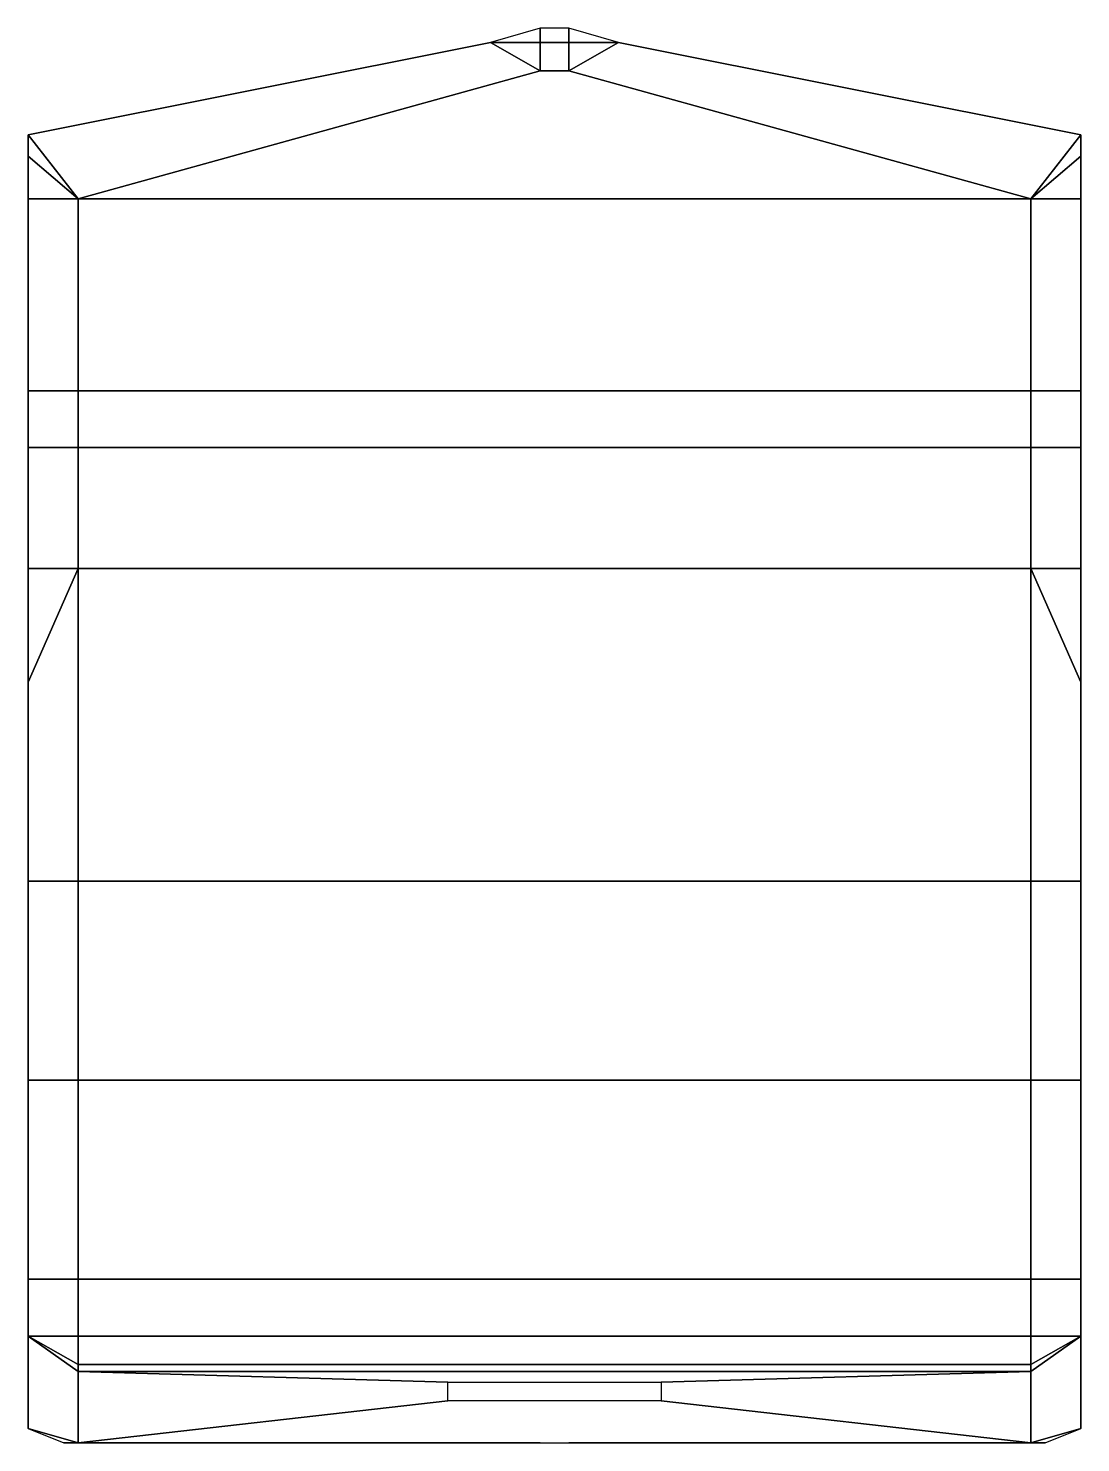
# Model space of a CAD drawing. Extents: x -0.74 to 0.74, y -0.9 to 1.09.
import ezdxf

# ---------------------------------------------------------------- set-up
doc = ezdxf.new("R2010")
doc.units = 0
doc.layers.add('TENT', color=3, linetype='CONTINUOUS')

msp = doc.modelspace()

# ---------------------------------------------------------------- linework, layer by layer
at = {"layer": 'TENT'}
for points in [[(-0.02, 1.07, 1.87), (-0.02, 1.09, 1.82), (-0.09, 1.07, 1.82), (-0.09, 1.07, 1.85)], [(0.02, 1.07, 1.87), (0.02, 1.09, 1.82), (-0.02, 1.09, 1.82), (-0.02, 1.07, 1.87)], [(0.09, 1.07, 1.85), (0.09, 1.07, 1.82), (0.02, 1.09, 1.82), (0.02, 1.07, 1.87)], [(-0.74, 0.94, 1.85), (-0.09, 1.07, 1.85), (-0.09, 1.07, 1.82), (-0.74, 0.94, 1.82)], [(-0.67, 0.85, 1.89), (-0.02, 1.03, 1.89), (-0.09, 1.07, 1.85), (-0.74, 0.94, 1.85)], [(-0.02, 1.03, 1.89), (-0.02, 1.07, 1.87), (-0.09, 1.07, 1.85)], [(0.02, 1.03, 1.89), (0.02, 1.07, 1.87), (-0.02, 1.07, 1.87), (-0.02, 1.03, 1.89)], [(0.09, 1.07, 1.85), (0.09, 1.07, 1.85), (0.02, 1.07, 1.87), (0.02, 1.03, 1.89)], [(0.74, 0.94, 1.85), (0.09, 1.07, 1.85), (0.02, 1.03, 1.89), (0.67, 0.85, 1.89)], [(0.74, 0.94, 1.82), (0.09, 1.07, 1.82), (0.09, 1.07, 1.85), (0.74, 0.94, 1.85)], [(-0.02, 1.03, 1.89), (-0.67, 0.85, 1.89), (0.67, 0.85, 1.89), (0.02, 1.03, 1.89)], [(-0.74, 0.91, 1.85), (-0.74, 0.94, 1.85), (-0.74, 0.94, 1.82), (-0.74, 0.91, 1.82)], [(-0.67, 0.85, 1.89), (-0.67, 0.85, 1.89), (-0.74, 0.94, 1.85), (-0.74, 0.91, 1.85)], [(0.74, 0.91, 1.85), (0.74, 0.94, 1.85), (0.67, 0.85, 1.89)], [(0.74, 0.91, 1.82), (0.74, 0.94, 1.82), (0.74, 0.94, 1.85), (0.74, 0.91, 1.85)], [(-0.74, 0.85, 1.85), (-0.74, 0.91, 1.85), (-0.74, 0.91, 1.82), (-0.74, 0.84, 1.75)], [(-0.67, 0.85, 1.89), (-0.67, 0.85, 1.89), (-0.74, 0.91, 1.85), (-0.74, 0.85, 1.85)], [(0.74, 0.85, 1.85), (0.74, 0.91, 1.85), (0.67, 0.85, 1.89)], [(0.74, 0.84, 1.75), (0.74, 0.91, 1.82), (0.74, 0.91, 1.85), (0.74, 0.85, 1.85)], [(-0.74, 0.58, 1.85), (-0.74, 0.85, 1.85), (-0.74, 0.84, 1.75), (-0.74, 0.58, 1.77)], [(-0.67, 0.58, 1.88), (-0.67, 0.85, 1.89), (-0.74, 0.85, 1.85), (-0.74, 0.58, 1.85)], [(0.67, 0.58, 1.88), (0.67, 0.85, 1.89), (-0.67, 0.85, 1.89), (-0.67, 0.58, 1.88)], [(0.74, 0.58, 1.85), (0.74, 0.85, 1.85), (0.67, 0.85, 1.89), (0.67, 0.58, 1.88)], [(0.74, 0.58, 1.77), (0.74, 0.84, 1.75), (0.74, 0.85, 1.85), (0.74, 0.58, 1.85)], [(-0.74, 0.5, 1.85), (-0.74, 0.58, 1.85), (-0.74, 0.58, 1.77), (-0.74, 0.5, 1.78)], [(-0.67, 0.5, 1.88), (-0.67, 0.58, 1.88), (-0.74, 0.58, 1.85), (-0.74, 0.5, 1.85)], [(0.67, 0.5, 1.88), (0.67, 0.58, 1.88), (-0.67, 0.58, 1.88), (-0.67, 0.5, 1.88)], [(0.74, 0.5, 1.85), (0.74, 0.58, 1.85), (0.67, 0.58, 1.88), (0.67, 0.5, 1.88)], [(0.74, 0.5, 1.78), (0.74, 0.58, 1.77), (0.74, 0.58, 1.85), (0.74, 0.5, 1.85)], [(-0.74, 0.33, 1.86), (-0.74, 0.5, 1.85), (-0.74, 0.5, 1.78), (-0.74, 0.33, 1.8)], [(-0.67, 0.33, 1.89), (-0.67, 0.5, 1.88), (-0.74, 0.5, 1.85), (-0.74, 0.33, 1.86)], [(0.67, 0.33, 1.89), (0.67, 0.5, 1.88), (-0.67, 0.5, 1.88), (-0.67, 0.33, 1.89)], [(0.74, 0.33, 1.86), (0.74, 0.5, 1.85), (0.67, 0.5, 1.88), (0.67, 0.33, 1.89)], [(0.74, 0.33, 1.8), (0.74, 0.5, 1.78), (0.74, 0.5, 1.85), (0.74, 0.33, 1.86)], [(-0.74, 0.17, 1.86), (-0.74, 0.33, 1.86), (-0.74, 0.33, 1.8), (-0.74, 0.17, 1.81)], [(-0.67, 0.33, 1.89), (-0.67, 0.33, 1.89), (-0.74, 0.33, 1.86), (-0.74, 0.17, 1.86)], [(-0.67, -0.11, 1.88), (-0.67, 0.33, 1.89), (-0.74, 0.17, 1.86), (-0.74, -0.11, 1.84)], [(0.67, -0.11, 1.88), (0.67, 0.33, 1.89), (-0.67, 0.33, 1.89), (-0.67, -0.11, 1.88)], [(0.74, 0.17, 1.86), (0.74, 0.33, 1.86), (0.67, 0.33, 1.89)], [(0.74, -0.11, 1.84), (0.74, 0.17, 1.86), (0.67, 0.33, 1.89), (0.67, -0.11, 1.88)], [(0.74, 0.17, 1.81), (0.74, 0.33, 1.8), (0.74, 0.33, 1.86), (0.74, 0.17, 1.86)], [(-0.74, -0.11, 1.84), (-0.74, 0.17, 1.86), (-0.74, 0.17, 1.81), (-0.74, -0.11, 1.73)], [(0.74, -0.11, 1.73), (0.74, 0.17, 1.81), (0.74, 0.17, 1.86), (0.74, -0.11, 1.84)], [(-0.74, -0.39, 1.86), (-0.74, -0.11, 1.84), (-0.74, -0.11, 1.73), (-0.74, -0.39, 1.66)], [(-0.67, -0.39, 1.89), (-0.67, -0.11, 1.88), (-0.74, -0.11, 1.84), (-0.74, -0.39, 1.86)], [(0.67, -0.39, 1.89), (0.67, -0.11, 1.88), (-0.67, -0.11, 1.88), (-0.67, -0.39, 1.89)], [(0.74, -0.39, 1.86), (0.74, -0.11, 1.84), (0.67, -0.11, 1.88), (0.67, -0.39, 1.89)], [(0.74, -0.39, 1.66), (0.74, -0.11, 1.73), (0.74, -0.11, 1.84), (0.74, -0.39, 1.86)], [(-0.74, -0.67, 1.86), (-0.74, -0.39, 1.86), (-0.74, -0.39, 1.66), (-0.74, -0.67, 1.58)], [(-0.67, -0.67, 1.9), (-0.67, -0.39, 1.89), (-0.74, -0.39, 1.86), (-0.74, -0.67, 1.86)], [(0.67, -0.67, 1.9), (0.67, -0.39, 1.89), (-0.67, -0.39, 1.89), (-0.67, -0.67, 1.9)], [(0.74, -0.67, 1.86), (0.74, -0.39, 1.86), (0.67, -0.39, 1.89), (0.67, -0.67, 1.9)], [(0.74, -0.67, 1.58), (0.74, -0.39, 1.66), (0.74, -0.39, 1.86), (0.74, -0.67, 1.86)], [(-0.74, -0.75, 1.86), (-0.74, -0.67, 1.86), (-0.74, -0.67, 1.58), (-0.74, -0.88, 1.51)], [(-0.67, -0.75, 1.9), (-0.67, -0.67, 1.9), (-0.74, -0.67, 1.86), (-0.74, -0.75, 1.86)], [(0.67, -0.75, 1.9), (0.67, -0.67, 1.9), (-0.67, -0.67, 1.9), (-0.67, -0.75, 1.9)], [(0.74, -0.75, 1.86), (0.74, -0.67, 1.86), (0.67, -0.67, 1.9), (0.67, -0.75, 1.9)], [(0.74, -0.88, 1.51), (0.74, -0.67, 1.58), (0.74, -0.67, 1.86), (0.74, -0.75, 1.86)], [(-0.67, -0.79, 1.87), (-0.67, -0.75, 1.9), (-0.74, -0.75, 1.86)], [(-0.67, -0.8, 1.85), (-0.67, -0.79, 1.87), (-0.74, -0.75, 1.86)], [(-0.67, -0.9, 1.51), (-0.67, -0.8, 1.85), (-0.74, -0.75, 1.86), (-0.74, -0.88, 1.51)], [(0.67, -0.79, 1.87), (0.67, -0.75, 1.9), (-0.67, -0.75, 1.9), (-0.67, -0.79, 1.87)], [(0.74, -0.88, 1.51), (0.74, -0.75, 1.86), (0.67, -0.8, 1.85), (0.67, -0.9, 1.51)], [(0.74, -0.75, 1.86), (0.74, -0.75, 1.86), (0.67, -0.79, 1.87), (0.67, -0.8, 1.85)], [(0.74, -0.75, 1.86), (0.74, -0.75, 1.86), (0.67, -0.75, 1.9), (0.67, -0.79, 1.87)], [(0.67, -0.8, 1.85), (0.67, -0.79, 1.87), (-0.67, -0.79, 1.87), (-0.67, -0.8, 1.85)], [(-0.15, -0.8412, 1.71), (-0.15, -0.8147, 1.8), (-0.67, -0.8, 1.85), (-0.67, -0.9, 1.51)], [(0.15, -0.8147, 1.8), (0.67, -0.8, 1.85), (-0.67, -0.8, 1.85), (-0.15, -0.8147, 1.8)], [(0.67, -0.9, 1.51), (0.67, -0.8, 1.85), (0.15, -0.8147, 1.8), (0.15, -0.8412, 1.71)], [(0.67, -0.9, 1.51), (0.15, -0.8412, 1.71), (-0.15, -0.8412, 1.71), (-0.67, -0.9, 1.51)], [(-0.69, -0.9, 1.47), (-0.67, -0.9, 1.51), (-0.74, -0.88, 1.51), (-0.69, -0.9, 1.47)], [(0.69, -0.9, 1.47), (0.74, -0.88, 1.51), (0.67, -0.9, 1.51), (0.69, -0.9, 1.47)], [(-0.69, -0.9, 1.47), (-0.02, -0.9, 1.51), (-0.67, -0.9, 1.51), (-0.69, -0.9, 1.47)], [(0.02, -0.9, 1.51), (0.69, -0.9, 1.47), (0.67, -0.9, 1.51), (0.02, -0.9, 1.51)]]:
    msp.add_3dface(points, dxfattribs=at)

doc.saveas('drawing.dxf')
